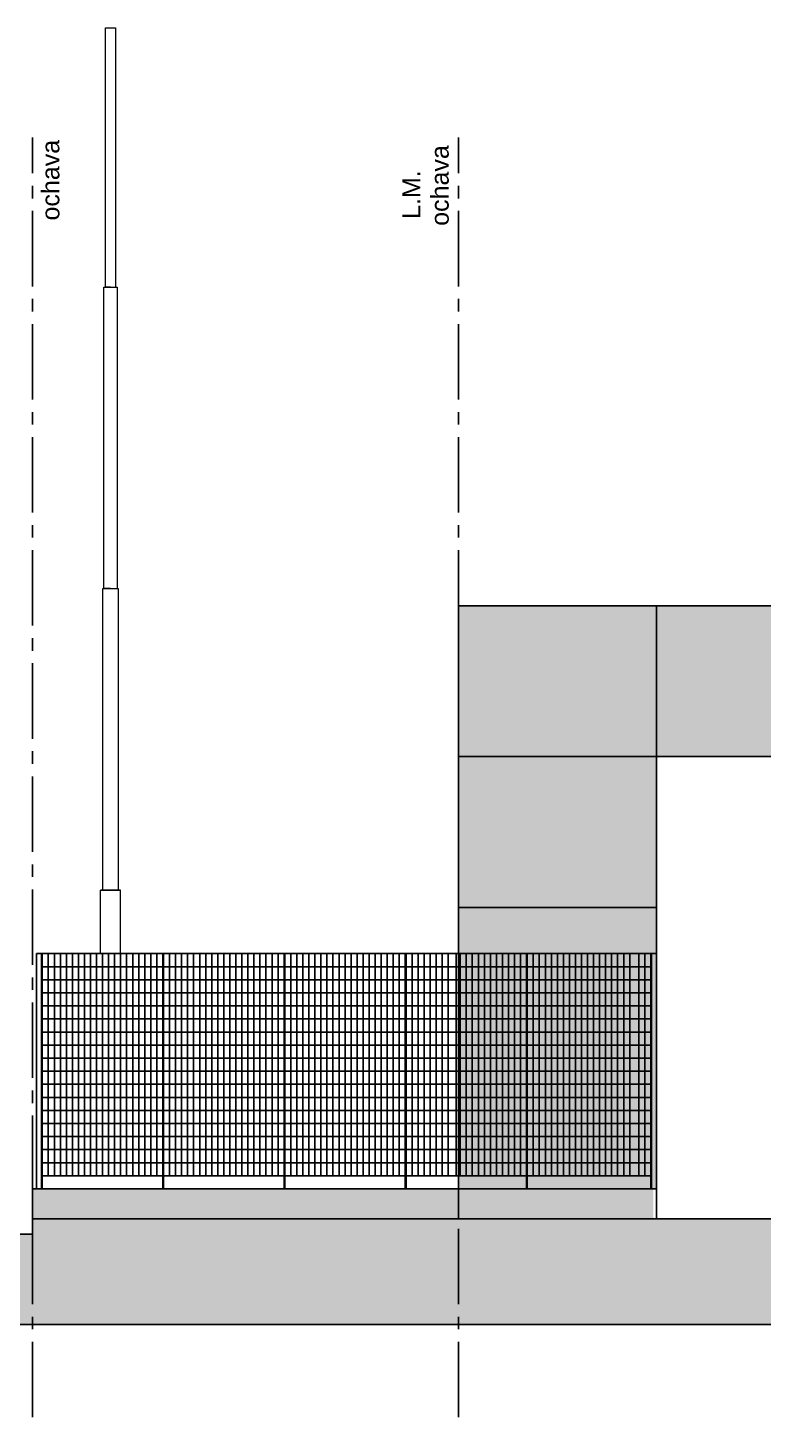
# Model space of a CAD drawing. Header units: inches. Extents: x -309 to 190, y -1585 to -1350.
# Drawn here: x 70.78 to 78.1, y -1457.28 to -1443.46 of the extents above; entities that cross this region are included whole.
import ezdxf

# ---------------------------------------------------------------- set-up
doc = ezdxf.new("R2010")
doc.units = ezdxf.units.IN
doc.header["$MEASUREMENT"] = 0
doc.linetypes.add('CENTER2', pattern=[1.125, 0.75, -0.125, 0.125, -0.125])
doc.linetypes.add('HIDDEN', pattern=[0.375, 0.25, -0.125])
doc.layers.get('0').update_dxf_attribs({"color": 9, "linetype": 'CONTINUOUS'})
for name, color, linetype in [('CARP', 9, 'CONTINUOUS'), ('color gris', 9, 'CONTINUOUS'), ('lm', 9, 'HIDDEN'), ('referencias', 9, 'CONTINUOUS'), ('TEXT-CARP', 9, 'CONTINUOUS')]:
    doc.layers.add(name, color=color, linetype=linetype)
doc.layers.add('cota', color=9, linetype='CONTINUOUS', lineweight=9)
doc.styles.add('ARIAL', font='arial.ttf', dxfattribs={"height": 0.225})

msp = doc.modelspace()

# ---------------------------------------------------------------- hatches: boundary and pattern name
at = {"layer": 'color gris', "linetype": 'Continuous'}
h = msp.add_hatch(color=256, dxfattribs=at)
h.dxf.hatch_style = 1
h.paths.add_polyline_path([(77.004, -1455.007), (77.004, -1455.307), (70.824, -1455.307), (70.824, -1455.007)])
at = {"layer": 'color gris'}
h = msp.add_hatch(color=256, dxfattribs=at)
h.paths.add_polyline_path([(170.804, -1455.307), (166.564, -1455.307), (166.564, -1456.357), (170.804, -1456.357)])
edge = h.paths.add_edge_path()
edge.add_line((70.824, -1455.457), (66.804, -1455.457))
edge.add_line((66.804, -1455.457), (66.804, -1455.557))
edge.add_arc((62.804, -1534.587), 79.132, 87.10255, 92.89745)
edge.add_line((58.804, -1455.557), (58.804, -1456.357))
edge.add_line((58.804, -1456.357), (70.824, -1456.357))
edge.add_line((70.824, -1456.357), (70.824, -1455.457))
h.paths.add_polyline_path([(64.277, -1455.5), (64.29, -1455.487), (64.303, -1455.5), (64.351, -1455.5), (64.364, -1455.487), (64.378, -1455.5)], flags=16)
h.paths.add_polyline_path([(75.044, -1455.307), (70.824, -1455.307), (70.824, -1456.357), (75.044, -1456.357)])
h.paths.add_polyline_path([(166.564, -1455.307), (75.044, -1455.307), (75.044, -1456.357), (166.564, -1456.357)])
edge = h.paths.add_edge_path()
edge.add_line((179.308, -1456.357), (179.308, -1455.457))
edge.add_arc((178.804, -1534.587), 79.132, 89.63548, 92.89745)
edge.add_line((174.804, -1455.557), (174.804, -1455.457))
edge.add_line((174.804, -1455.457), (170.804, -1455.457))
edge.add_line((170.804, -1455.457), (170.804, -1456.357))
edge.add_line((170.804, -1456.357), (179.308, -1456.357))
at = {"layer": 'referencias', "linetype": 'Continuous', "lineweight": 5}
h = msp.add_hatch(color=256, dxfattribs=at)
h.dxf.hatch_style = 1
h.paths.add_polyline_path([(104.944, -1449.207), (75.064, -1449.207), (75.064, -1455.007), (77.035, -1455.007), (77.035, -1450.707), (104.944, -1450.707)])

# ---------------------------------------------------------------- linework, layer by layer
at = {"linetype": 'Continuous'}
for p, q in [((75.064, -1452.667), (70.915, -1452.667)), ((72.122, -1452.667), (70.915, -1452.667)), ((70.915, -1452.667), (70.915, -1454.877)), ((70.915, -1452.667), (70.915, -1454.877)), ((70.915, -1454.877), (70.915, -1452.667)), ((70.922, -1452.667), (70.922, -1454.877)), ((70.922, -1452.667), (70.922, -1454.877)), ((70.922, -1454.877), (70.922, -1452.667)), ((70.982, -1452.667), (70.982, -1454.877)), ((71.042, -1452.667), (71.042, -1454.877)), ((71.102, -1452.667), (71.102, -1454.877)), ((71.162, -1452.667), (71.162, -1454.877)), ((71.222, -1452.667), (71.222, -1454.877)), ((71.282, -1452.667), (71.282, -1454.877)), ((71.342, -1452.667), (71.342, -1454.877)), ((71.402, -1452.667), (71.402, -1454.877)), ((71.462, -1452.667), (71.462, -1454.877)), ((71.522, -1452.667), (71.522, -1454.877)), ((71.582, -1452.667), (71.582, -1454.877)), ((71.642, -1452.667), (71.642, -1454.877)), ((71.702, -1452.667), (71.702, -1454.877)), ((71.762, -1452.667), (71.762, -1454.877)), ((71.822, -1452.667), (71.822, -1454.877)), ((71.882, -1452.667), (71.882, -1454.877)), ((71.942, -1452.667), (71.942, -1454.877)), ((72.002, -1452.667), (72.002, -1454.877)), ((72.062, -1452.667), (72.062, -1454.877)), ((73.329, -1452.667), (72.122, -1452.667)), ((72.122, -1452.667), (72.122, -1454.877)), ((72.122, -1452.667), (72.122, -1454.877)), ((72.122, -1454.877), (72.122, -1452.667)), ((72.122, -1452.667), (72.122, -1454.877)), ((72.122, -1452.667), (72.122, -1454.877)), ((72.122, -1454.877), (72.122, -1452.667)), ((72.129, -1452.667), (72.129, -1454.877)), ((72.129, -1452.667), (72.129, -1454.877)), ((72.129, -1454.877), (72.129, -1452.667)), ((72.129, -1452.667), (72.129, -1454.877)), ((72.129, -1452.667), (72.129, -1454.877)), ((72.129, -1454.877), (72.129, -1452.667)), ((72.189, -1452.667), (72.189, -1454.877)), ((72.189, -1452.667), (72.189, -1454.877)), ((72.249, -1452.667), (72.249, -1454.877)), ((72.309, -1452.667), (72.309, -1454.877)), ((72.369, -1452.667), (72.369, -1454.877)), ((72.429, -1452.667), (72.429, -1454.877)), ((72.489, -1452.667), (72.489, -1454.877)), ((72.549, -1452.667), (72.549, -1454.877)), ((72.609, -1452.667), (72.609, -1454.877)), ((72.669, -1452.667), (72.669, -1454.877)), ((72.729, -1452.667), (72.729, -1454.877)), ((72.789, -1452.667), (72.789, -1454.877)), ((72.849, -1452.667), (72.849, -1454.877)), ((72.909, -1452.667), (72.909, -1454.877)), ((72.969, -1452.667), (72.969, -1454.877)), ((73.029, -1452.667), (73.029, -1454.877)), ((73.089, -1452.667), (73.089, -1454.877)), ((73.149, -1452.667), (73.149, -1454.877)), ((73.209, -1452.667), (73.209, -1454.877)), ((73.269, -1452.667), (73.269, -1454.877)), ((74.536, -1452.667), (73.329, -1452.667)), ((73.329, -1452.667), (73.329, -1454.877)), ((73.329, -1452.667), (73.329, -1454.877)), ((73.329, -1454.877), (73.329, -1452.667)), ((73.329, -1452.667), (73.329, -1454.877)), ((73.329, -1452.667), (73.329, -1454.877)), ((73.329, -1454.877), (73.329, -1452.667)), ((73.336, -1452.667), (73.336, -1454.877)), ((73.336, -1452.667), (73.336, -1454.877)), ((73.336, -1454.877), (73.336, -1452.667)), ((73.336, -1452.667), (73.336, -1454.877)), ((73.336, -1452.667), (73.336, -1454.877)), ((73.336, -1454.877), (73.336, -1452.667)), ((73.396, -1452.667), (73.396, -1454.877)), ((73.396, -1452.667), (73.396, -1454.877)), ((73.456, -1452.667), (73.456, -1454.877)), ((73.516, -1452.667), (73.516, -1454.877)), ((73.576, -1452.667), (73.576, -1454.877)), ((73.636, -1452.667), (73.636, -1454.877)), ((73.696, -1452.667), (73.696, -1454.877)), ((73.756, -1452.667), (73.756, -1454.877)), ((73.816, -1452.667), (73.816, -1454.877)), ((73.876, -1452.667), (73.876, -1454.877)), ((73.936, -1452.667), (73.936, -1454.877)), ((73.996, -1452.667), (73.996, -1454.877)), ((74.056, -1452.667), (74.056, -1454.877)), ((74.116, -1452.667), (74.116, -1454.877)), ((74.176, -1452.667), (74.176, -1454.877)), ((74.236, -1452.667), (74.236, -1454.877)), ((74.296, -1452.667), (74.296, -1454.877)), ((74.356, -1452.667), (74.356, -1454.877)), ((74.416, -1452.667), (74.416, -1454.877)), ((74.476, -1452.667), (74.476, -1454.877)), ((75.064, -1452.667), (74.536, -1452.667)), ((74.536, -1452.667), (74.536, -1454.877)), ((74.536, -1452.667), (74.536, -1454.877)), ((74.536, -1454.877), (74.536, -1452.667)), ((74.536, -1452.667), (74.536, -1454.877)), ((74.536, -1452.667), (74.536, -1454.877)), ((74.536, -1454.877), (74.536, -1452.667)), ((75.743, -1452.667), (74.536, -1452.667)), ((74.536, -1452.667), (74.536, -1454.877)), ((74.536, -1452.667), (74.536, -1454.877)), ((74.536, -1454.877), (74.536, -1452.667)), ((74.536, -1452.667), (74.536, -1454.877)), ((74.536, -1452.667), (74.536, -1454.877)), ((74.536, -1454.877), (74.536, -1452.667)), ((74.543, -1452.667), (74.543, -1454.877)), ((74.543, -1452.667), (74.543, -1454.877)), ((74.543, -1454.877), (74.543, -1452.667)), ((74.543, -1452.667), (74.543, -1454.877)), ((74.543, -1452.667), (74.543, -1454.877)), ((74.543, -1454.877), (74.543, -1452.667)), ((74.543, -1452.667), (74.543, -1454.877)), ((74.543, -1452.667), (74.543, -1454.877)), ((74.543, -1454.877), (74.543, -1452.667)), ((74.543, -1452.667), (74.543, -1454.877)), ((74.543, -1452.667), (74.543, -1454.877)), ((74.543, -1454.877), (74.543, -1452.667)), ((74.603, -1452.667), (74.603, -1454.877)), ((74.603, -1452.667), (74.603, -1454.877)), ((74.603, -1452.667), (74.603, -1454.877)), ((74.603, -1452.667), (74.603, -1454.877)), ((74.663, -1452.667), (74.663, -1454.877)), ((74.663, -1452.667), (74.663, -1454.877)), ((74.723, -1452.667), (74.723, -1454.877)), ((74.723, -1452.667), (74.723, -1454.877)), ((74.783, -1452.667), (74.783, -1454.877)), ((74.783, -1452.667), (74.783, -1454.877)), ((74.843, -1452.667), (74.843, -1454.877)), ((74.843, -1452.667), (74.843, -1454.877)), ((74.903, -1452.667), (74.903, -1454.877)), ((74.903, -1452.667), (74.903, -1454.877)), ((74.963, -1452.667), (74.963, -1454.877)), ((74.963, -1452.667), (74.963, -1454.877)), ((75.043, -1452.667), (75.043, -1454.877)), ((75.043, -1452.667), (75.043, -1454.877)), ((75.083, -1452.667), (75.083, -1454.877)), ((75.143, -1452.667), (75.143, -1454.877)), ((75.203, -1452.667), (75.203, -1454.877)), ((75.263, -1452.667), (75.263, -1454.877)), ((75.323, -1452.667), (75.323, -1454.877)), ((75.383, -1452.667), (75.383, -1454.877)), ((75.443, -1452.667), (75.443, -1454.877)), ((75.503, -1452.667), (75.503, -1454.877)), ((75.563, -1452.667), (75.563, -1454.877)), ((75.623, -1452.667), (75.623, -1454.877)), ((75.683, -1452.667), (75.683, -1454.877)), ((75.743, -1452.667), (75.743, -1454.877)), ((75.743, -1452.667), (75.743, -1454.877)), ((75.743, -1454.877), (75.743, -1452.667)), ((75.743, -1452.667), (75.743, -1454.877)), ((75.743, -1452.667), (75.743, -1454.877)), ((75.743, -1454.877), (75.743, -1452.667)), ((76.981, -1452.667), (75.743, -1452.667)), ((75.743, -1452.667), (75.743, -1454.877)), ((75.743, -1452.667), (75.743, -1454.877)), ((75.743, -1454.877), (75.743, -1452.667)), ((75.743, -1452.667), (75.743, -1454.877)), ((75.743, -1452.667), (75.743, -1454.877)), ((75.743, -1454.877), (75.743, -1452.667)), ((75.75, -1452.667), (75.75, -1454.877)), ((75.75, -1452.667), (75.75, -1454.877)), ((75.75, -1454.877), (75.75, -1452.667)), ((75.75, -1452.667), (75.75, -1454.877)), ((75.75, -1452.667), (75.75, -1454.877)), ((75.75, -1454.877), (75.75, -1452.667)), ((75.75, -1452.667), (75.75, -1454.877)), ((75.75, -1452.667), (75.75, -1454.877)), ((75.75, -1454.877), (75.75, -1452.667)), ((75.75, -1452.667), (75.75, -1454.877)), ((75.75, -1452.667), (75.75, -1454.877)), ((75.75, -1454.877), (75.75, -1452.667)), ((75.81, -1452.667), (75.81, -1454.877)), ((75.81, -1452.667), (75.81, -1454.877)), ((75.87, -1452.667), (75.87, -1454.877)), ((75.93, -1452.667), (75.93, -1454.877)), ((75.99, -1452.667), (75.99, -1454.877)), ((76.05, -1452.667), (76.05, -1454.877)), ((76.11, -1452.667), (76.11, -1454.877)), ((76.17, -1452.667), (76.17, -1454.877)), ((76.23, -1452.667), (76.23, -1454.877)), ((76.29, -1452.667), (76.29, -1454.877)), ((76.35, -1452.667), (76.35, -1454.877)), ((76.41, -1452.667), (76.41, -1454.877)), ((76.47, -1452.667), (76.47, -1454.877)), ((76.53, -1452.667), (76.53, -1454.877)), ((76.59, -1452.667), (76.59, -1454.877)), ((76.65, -1452.667), (76.65, -1454.877)), ((76.71, -1452.667), (76.71, -1454.877)), ((76.77, -1452.667), (76.77, -1454.877)), ((76.861, -1452.667), (76.861, -1454.877)), ((76.921, -1452.667), (76.921, -1454.877)), ((76.981, -1452.667), (76.981, -1454.877)), ((76.981, -1452.667), (76.981, -1454.877)), ((76.981, -1454.877), (76.981, -1452.667)), ((76.981, -1452.667), (76.981, -1454.877)), ((76.981, -1452.667), (76.981, -1454.877)), ((76.981, -1454.877), (76.981, -1452.667)), ((76.988, -1452.667), (76.988, -1454.877)), ((76.988, -1452.667), (76.988, -1454.877)), ((76.988, -1454.877), (76.988, -1452.667)), ((76.988, -1452.667), (76.988, -1454.877)), ((76.988, -1452.667), (76.988, -1454.877)), ((76.988, -1454.877), (76.988, -1452.667)), ((75.064, -1452.797), (70.915, -1452.797)), ((72.122, -1452.797), (70.922, -1452.797)), ((73.329, -1452.797), (72.129, -1452.797)), ((74.536, -1452.797), (73.336, -1452.797)), ((75.064, -1452.797), (74.543, -1452.797)), ((75.743, -1452.797), (74.543, -1452.797)), ((76.981, -1452.797), (75.75, -1452.797)), ((75.064, -1452.927), (70.915, -1452.927)), ((72.122, -1452.927), (70.922, -1452.927)), ((73.329, -1452.927), (72.129, -1452.927)), ((74.536, -1452.927), (73.336, -1452.927)), ((75.064, -1452.927), (74.543, -1452.927)), ((75.743, -1452.927), (74.543, -1452.927)), ((76.981, -1452.927), (75.75, -1452.927)), ((75.064, -1453.057), (70.915, -1453.057)), ((72.122, -1453.057), (70.922, -1453.057)), ((73.329, -1453.057), (72.129, -1453.057)), ((74.536, -1453.057), (73.336, -1453.057)), ((75.064, -1453.057), (74.543, -1453.057)), ((75.743, -1453.057), (74.543, -1453.057)), ((76.981, -1453.057), (75.75, -1453.057)), ((75.064, -1453.187), (70.915, -1453.187)), ((72.122, -1453.187), (70.922, -1453.187)), ((73.329, -1453.187), (72.129, -1453.187)), ((74.536, -1453.187), (73.336, -1453.187)), ((75.064, -1453.187), (74.543, -1453.187)), ((75.743, -1453.187), (74.543, -1453.187)), ((76.981, -1453.187), (75.75, -1453.187)), ((75.064, -1453.317), (70.915, -1453.317)), ((75.064, -1453.447), (70.915, -1453.447)), ((72.122, -1453.317), (70.922, -1453.317)), ((72.122, -1453.447), (70.922, -1453.447)), ((73.329, -1453.317), (72.129, -1453.317)), ((73.329, -1453.447), (72.129, -1453.447)), ((74.536, -1453.317), (73.336, -1453.317)), ((74.536, -1453.447), (73.336, -1453.447)), ((75.064, -1453.317), (74.543, -1453.317)), ((75.743, -1453.317), (74.543, -1453.317)), ((75.064, -1453.447), (74.543, -1453.447)), ((75.743, -1453.447), (74.543, -1453.447)), ((76.981, -1453.317), (75.75, -1453.317)), ((76.981, -1453.447), (75.75, -1453.447)), ((75.064, -1453.577), (70.915, -1453.577)), ((72.122, -1453.577), (70.922, -1453.577)), ((73.329, -1453.577), (72.129, -1453.577)), ((74.536, -1453.577), (73.336, -1453.577)), ((75.064, -1453.577), (74.543, -1453.577)), ((75.743, -1453.577), (74.543, -1453.577)), ((76.981, -1453.577), (75.75, -1453.577)), ((75.064, -1453.707), (70.915, -1453.707)), ((72.122, -1453.707), (70.922, -1453.707)), ((73.329, -1453.707), (72.129, -1453.707)), ((74.536, -1453.707), (73.336, -1453.707)), ((75.064, -1453.707), (74.543, -1453.707)), ((75.743, -1453.707), (74.543, -1453.707)), ((76.981, -1453.707), (75.75, -1453.707)), ((75.064, -1453.837), (70.915, -1453.837)), ((72.122, -1453.837), (70.922, -1453.837)), ((73.329, -1453.837), (72.129, -1453.837)), ((74.536, -1453.837), (73.336, -1453.837)), ((75.064, -1453.837), (74.543, -1453.837)), ((75.743, -1453.837), (74.543, -1453.837)), ((76.981, -1453.837), (75.75, -1453.837)), ((75.064, -1453.967), (70.915, -1453.967)), ((72.122, -1453.967), (70.922, -1453.967)), ((73.329, -1453.967), (72.129, -1453.967)), ((74.536, -1453.967), (73.336, -1453.967)), ((75.064, -1453.967), (74.543, -1453.967)), ((75.743, -1453.967), (74.543, -1453.967)), ((76.981, -1453.967), (75.75, -1453.967)), ((75.064, -1454.097), (70.915, -1454.097)), ((72.122, -1454.097), (70.922, -1454.097)), ((73.329, -1454.097), (72.129, -1454.097)), ((74.536, -1454.097), (73.336, -1454.097)), ((75.064, -1454.097), (74.543, -1454.097)), ((75.743, -1454.097), (74.543, -1454.097)), ((76.981, -1454.097), (75.75, -1454.097)), ((75.064, -1454.227), (70.915, -1454.227)), ((72.122, -1454.227), (70.922, -1454.227)), ((73.329, -1454.227), (72.129, -1454.227)), ((74.536, -1454.227), (73.336, -1454.227)), ((75.064, -1454.227), (74.543, -1454.227)), ((75.743, -1454.227), (74.543, -1454.227)), ((76.981, -1454.227), (75.75, -1454.227)), ((75.064, -1454.357), (70.915, -1454.357)), ((72.122, -1454.357), (70.922, -1454.357)), ((73.329, -1454.357), (72.129, -1454.357)), ((74.536, -1454.357), (73.336, -1454.357)), ((75.064, -1454.357), (74.543, -1454.357)), ((75.743, -1454.357), (74.543, -1454.357)), ((76.981, -1454.357), (75.75, -1454.357)), ((75.064, -1454.487), (70.915, -1454.487)), ((72.122, -1454.487), (70.922, -1454.487)), ((73.329, -1454.487), (72.129, -1454.487)), ((74.536, -1454.487), (73.336, -1454.487)), ((75.064, -1454.487), (74.543, -1454.487)), ((75.743, -1454.487), (74.543, -1454.487)), ((76.981, -1454.487), (75.75, -1454.487)), ((75.064, -1454.617), (70.915, -1454.617)), ((72.122, -1454.617), (70.922, -1454.617)), ((73.329, -1454.617), (72.129, -1454.617)), ((74.536, -1454.617), (73.336, -1454.617)), ((75.064, -1454.617), (74.543, -1454.617)), ((75.743, -1454.617), (74.543, -1454.617)), ((76.981, -1454.617), (75.75, -1454.617)), ((75.064, -1454.747), (70.915, -1454.747)), ((72.122, -1454.747), (70.922, -1454.747)), ((73.329, -1454.747), (72.129, -1454.747)), ((74.536, -1454.747), (73.336, -1454.747)), ((75.064, -1454.747), (74.543, -1454.747)), ((75.743, -1454.747), (74.543, -1454.747)), ((76.981, -1454.747), (75.75, -1454.747)), ((75.064, -1454.877), (70.915, -1454.877)), ((72.122, -1454.877), (70.915, -1454.877)), ((73.329, -1454.877), (72.122, -1454.877)), ((74.536, -1454.877), (73.329, -1454.877)), ((75.064, -1454.877), (74.536, -1454.877)), ((75.743, -1454.877), (74.536, -1454.877)), ((76.981, -1454.877), (75.743, -1454.877)), ((77.035, -1455.007), (70.824, -1455.007)), ((70.824, -1455.007), (70.824, -1455.307)), ((75.064, -1455.007), (75.064, -1455.307)), ((77.035, -1455.007), (77.035, -1455.307)), ((75.064, -1455.307), (70.824, -1455.307))]:
    msp.add_line(p, q, dxfattribs=at)
for points in [[(70.915, -1452.667), (70.865, -1452.667), (70.865, -1455.007), (70.915, -1455.007)], [(70.922, -1452.667), (70.915, -1452.667), (70.915, -1455.007), (70.922, -1455.007)], [(70.915, -1452.667), (70.922, -1452.667), (70.922, -1455.007), (70.915, -1455.007)], [(72.129, -1452.667), (72.122, -1452.667), (72.122, -1455.007), (72.129, -1455.007)], [(72.122, -1452.667), (72.129, -1452.667), (72.129, -1455.007), (72.122, -1455.007)], [(72.129, -1452.667), (72.122, -1452.667), (72.122, -1455.007), (72.129, -1455.007)], [(72.122, -1452.667), (72.129, -1452.667), (72.129, -1455.007), (72.122, -1455.007)], [(73.336, -1452.667), (73.329, -1452.667), (73.329, -1455.007), (73.336, -1455.007)], [(73.329, -1452.667), (73.336, -1452.667), (73.336, -1455.007), (73.329, -1455.007)], [(73.336, -1452.667), (73.329, -1452.667), (73.329, -1455.007), (73.336, -1455.007)], [(73.329, -1452.667), (73.336, -1452.667), (73.336, -1455.007), (73.329, -1455.007)], [(74.543, -1452.667), (74.536, -1452.667), (74.536, -1455.007), (74.543, -1455.007)], [(74.536, -1452.667), (74.543, -1452.667), (74.543, -1455.007), (74.536, -1455.007)], [(74.543, -1452.667), (74.536, -1452.667), (74.536, -1455.007), (74.543, -1455.007)], [(74.536, -1452.667), (74.543, -1452.667), (74.543, -1455.007), (74.536, -1455.007)], [(74.543, -1452.667), (74.536, -1452.667), (74.536, -1455.007), (74.543, -1455.007)], [(74.536, -1452.667), (74.543, -1452.667), (74.543, -1455.007), (74.536, -1455.007)], [(74.543, -1452.667), (74.536, -1452.667), (74.536, -1455.007), (74.543, -1455.007)], [(74.536, -1452.667), (74.543, -1452.667), (74.543, -1455.007), (74.536, -1455.007)], [(75.75, -1452.667), (75.743, -1452.667), (75.743, -1455.007), (75.75, -1455.007)], [(75.743, -1452.667), (75.75, -1452.667), (75.75, -1455.007), (75.743, -1455.007)], [(75.75, -1452.667), (75.743, -1452.667), (75.743, -1455.007), (75.75, -1455.007)], [(75.743, -1452.667), (75.75, -1452.667), (75.75, -1455.007), (75.743, -1455.007)], [(75.75, -1452.667), (75.743, -1452.667), (75.743, -1455.007), (75.75, -1455.007)], [(75.743, -1452.667), (75.75, -1452.667), (75.75, -1455.007), (75.743, -1455.007)], [(75.75, -1452.667), (75.743, -1452.667), (75.743, -1455.007), (75.75, -1455.007)], [(75.743, -1452.667), (75.75, -1452.667), (75.75, -1455.007), (75.743, -1455.007)], [(76.988, -1452.667), (76.981, -1452.667), (76.981, -1455.007), (76.988, -1455.007)], [(76.981, -1452.667), (76.988, -1452.667), (76.988, -1455.007), (76.981, -1455.007)], [(76.988, -1452.667), (76.981, -1452.667), (76.981, -1455.007), (76.988, -1455.007)], [(76.981, -1452.667), (76.988, -1452.667), (76.988, -1455.007), (76.981, -1455.007)], [(77.035, -1452.667), (76.985, -1452.667), (76.985, -1455.007), (77.035, -1455.007)]]:
    msp.add_lwpolyline(points, close=True, dxfattribs=at)
for points in [[(174.804, -1455.557), (174.804, -1455.457), (170.804, -1455.457), (170.804, -1455.307), (70.824, -1455.307), (70.824, -1455.457), (66.804, -1455.457), (66.804, -1455.557)], [(58.804, -1455.557), (58.804, -1456.357), (179.308, -1456.357)]]:
    msp.add_lwpolyline(points)
at = {"layer": 'CARP'}
for p, q in [((77.035, -1449.207), (77.035, -1450.707)), ((77.035, -1450.707), (75.064, -1450.707)), ((77.035, -1452.207), (75.064, -1452.207))]:
    msp.add_line(p, q, dxfattribs=at)
msp.add_lwpolyline([(105.204, -1450.707), (77.035, -1450.707), (77.035, -1455.007), (75.064, -1455.007), (75.064, -1449.207), (105.204, -1449.207)], dxfattribs=at)
at = {"layer": 'cota', "lineweight": 0}
for p, q in [((71.551, -1446.036), (71.551, -1443.457)), ((71.551, -1443.457), (71.651, -1443.457)), ((71.651, -1443.457), (71.651, -1446.036)), ((71.536, -1449.036), (71.536, -1446.036)), ((71.536, -1446.036), (71.666, -1446.036)), ((71.601, -1446.036), (71.551, -1446.036)), ((71.666, -1446.036), (71.666, -1449.036)), ((71.526, -1452.036), (71.526, -1449.036)), ((71.526, -1449.036), (71.676, -1449.036)), ((71.601, -1449.036), (71.536, -1449.036)), ((71.676, -1449.036), (71.676, -1452.036)), ((71.701, -1452.036), (71.501, -1452.036)), ((71.501, -1452.667), (71.501, -1452.036)), ((71.501, -1452.036), (71.701, -1452.036)), ((71.601, -1452.036), (71.526, -1452.036)), ((71.701, -1452.667), (71.701, -1452.036))]:
    msp.add_line(p, q, dxfattribs=at)
at = {"layer": 'lm', "linetype": 'CENTER2'}
for points in [[(70.824, -1457.279), (70.824, -1444.547)], [(75.064, -1457.279), (75.064, -1444.547)]]:
    msp.add_lwpolyline(points, dxfattribs=at)

# ---------------------------------------------------------------- texts
at = {"layer": 'TEXT-CARP', "style": 'ARIAL'}
for s, p in [('ochava', (71.092, -1445.374)), ('ochava', (74.968, -1445.427)), ('L.M.', (74.685, -1445.358))]:
    msp.add_text(s, height=0.1782, rotation=90, dxfattribs=at).set_placement(p)

doc.saveas('drawing.dxf')
